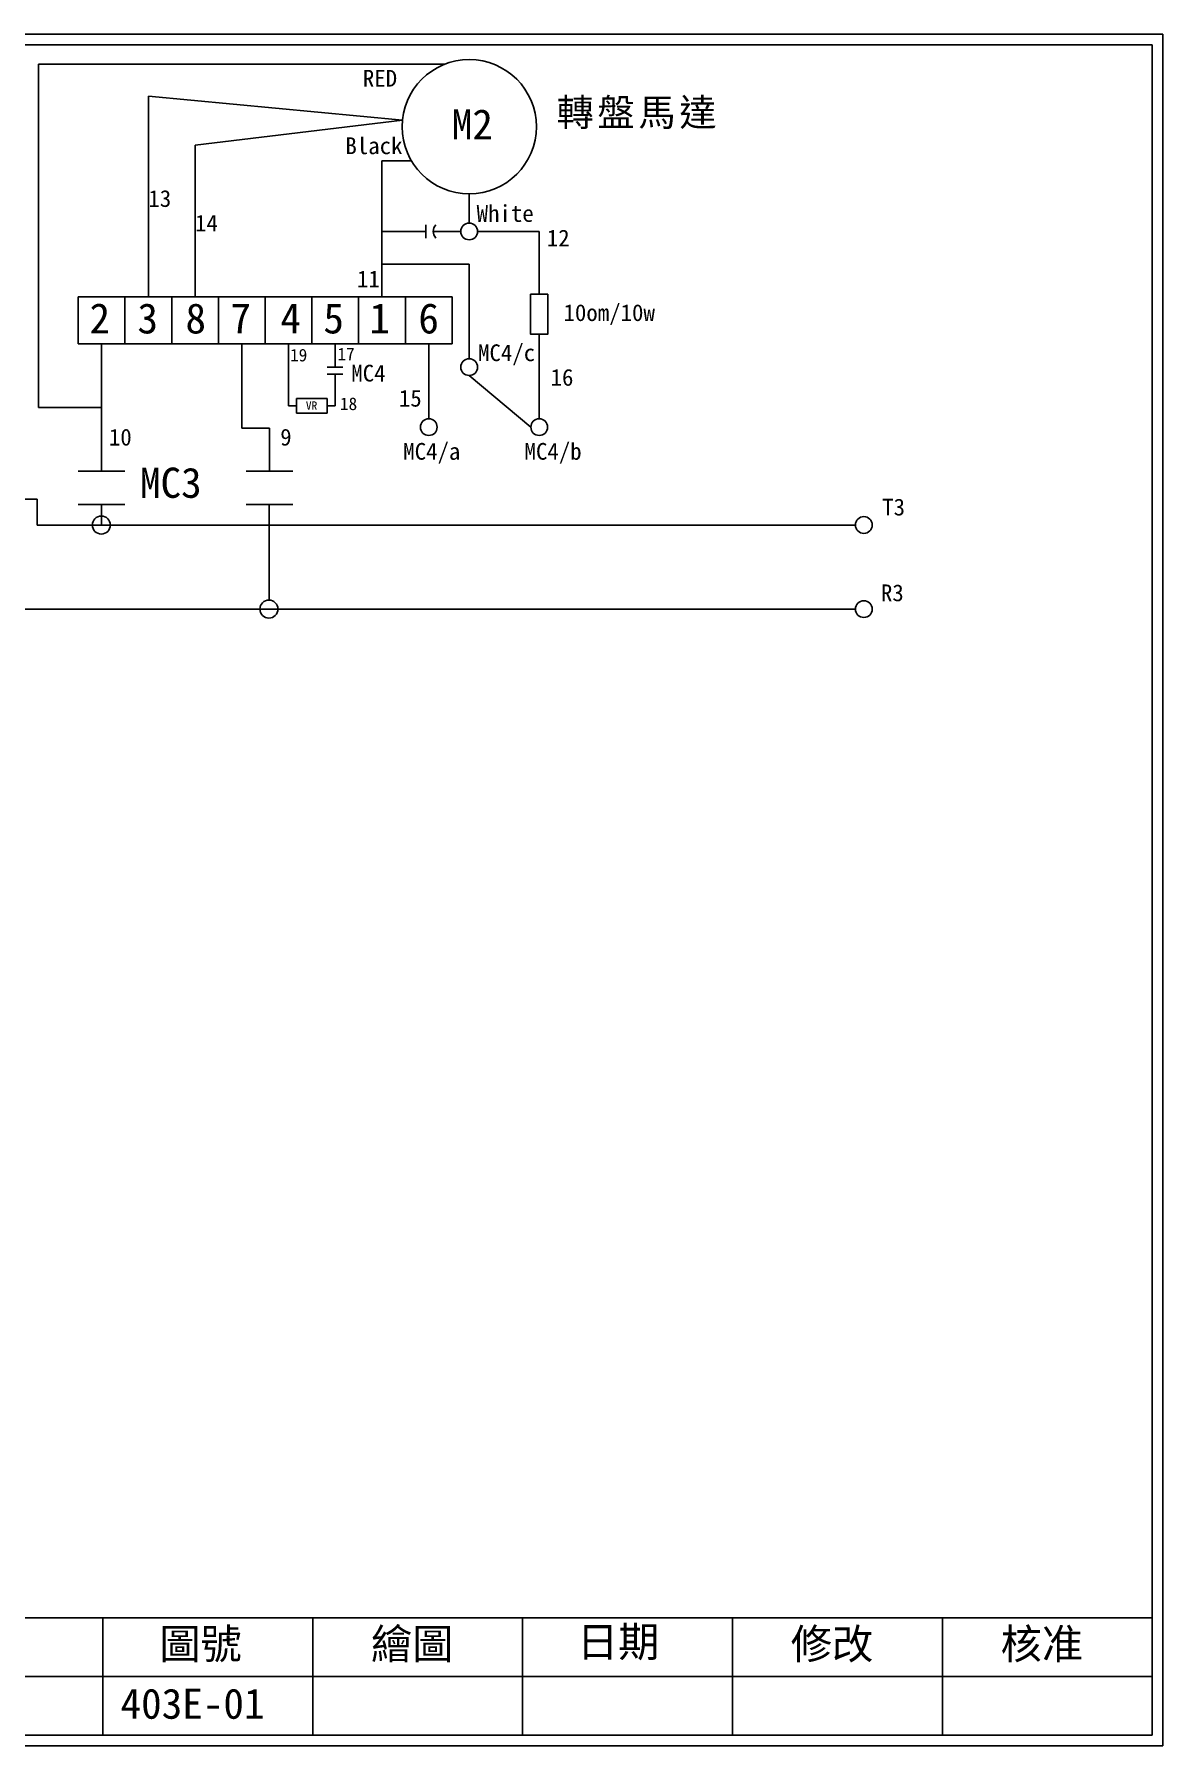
# Model space of a CAD drawing. Extents: x 10 to 297, y 3 to 207.
# Drawn here: x 162.6 to 297, y 3 to 207 of the extents above; entities that cross this region are included whole.
import ezdxf

# ---------------------------------------------------------------- set-up
doc = ezdxf.new("R2010")
doc.units = 0
doc.layers.get('0').update_dxf_attribs({"linetype": 'CONTINUOUS'})
doc.layers.add('圖框層', color=7, linetype='CONTINUOUS')
doc.layers.add('標尺寸層', color=3, linetype='CONTINUOUS')
doc.styles.add('STSL', font='KAIU.TTF')
doc.styles.add('標楷體', font='KAIU.TTF')

msp = doc.modelspace()

# ---------------------------------------------------------------- linework, layer by layer
for centre, radius in [((214.39, 195.95), 8), ((170.57, 148.48), 1.07), ((190.53, 138.46), 1.07)]:
    msp.add_circle(centre, radius)
at = {"layer": '圖框層', "color": 7}
for p, q in [((297, 206.97), (10, 206.97)), ((297, 3), (297, 206.97)), ((295.75, 205.72), (11.25, 205.72)), ((295.75, 4.25), (295.75, 205.72)), ((11.25, 18.25), (295.75, 18.25)), ((170.75, 4.25), (170.75, 18.25)), ((195.75, 4.25), (195.75, 18.25)), ((220.75, 4.25), (220.75, 18.25)), ((245.75, 4.25), (245.75, 18.25)), ((270.75, 4.25), (270.75, 18.25)), ((145.75, 11.25), (295.75, 11.25)), ((11.25, 4.25), (295.75, 4.25)), ((10, 3), (297, 3))]:
    msp.add_line(p, q, dxfattribs=at)
at = {"layer": '標尺寸層', "color": 7}
for p, q in [((163.08, 162.49), (163.08, 203.39)), ((163.08, 203.39), (211.45, 203.39)), ((176.17, 175.66), (176.17, 199.6)), ((176.17, 199.6), (206.43, 196.71)), ((181.73, 193.73), (206.43, 196.71)), ((181.73, 175.66), (181.73, 193.73)), ((207.5, 191.87), (204, 191.87)), ((204, 175.66), (204, 191.87)), ((214.39, 187.95), (214.39, 184.47)), ((209.22, 184.25), (209.22, 182.68)), ((209.22, 183.47), (204, 183.47)), ((210.11, 183.47), (213.39, 183.47)), ((215.39, 183.47), (222.73, 183.47)), ((222.73, 175.99), (222.73, 183.47)), ((204.03, 179.58), (214.39, 179.58)), ((214.39, 179.58), (214.39, 168.3)), ((167.81, 170.09), (167.81, 175.66)), ((167.81, 175.66), (173.38, 175.66)), ((173.38, 170.09), (173.38, 175.66)), ((173.38, 170.09), (173.38, 175.66)), ((173.38, 175.66), (178.95, 175.66)), ((178.95, 170.09), (178.95, 175.66)), ((178.95, 170.09), (178.95, 175.66)), ((178.95, 175.66), (184.52, 175.66)), ((184.52, 170.09), (184.52, 175.66)), ((184.52, 170.09), (184.52, 175.66)), ((184.52, 175.66), (190.08, 175.66)), ((190.08, 170.09), (190.08, 175.66)), ((190.08, 170.09), (190.08, 175.66)), ((190.08, 175.66), (195.65, 175.66)), ((195.65, 170.09), (195.65, 175.66)), ((195.65, 170.09), (195.65, 175.66)), ((195.65, 175.66), (201.22, 175.66)), ((201.22, 170.09), (201.22, 175.66)), ((201.22, 170.09), (201.22, 175.66)), ((201.22, 175.66), (206.79, 175.66)), ((206.79, 170.09), (206.79, 175.66)), ((206.79, 170.09), (206.79, 175.66)), ((206.79, 175.66), (212.36, 175.66)), ((212.36, 170.09), (212.36, 175.66)), ((167.81, 170.09), (173.38, 170.09)), ((170.6, 154.88), (170.6, 170.09)), ((173.38, 170.09), (178.95, 170.09)), ((178.95, 170.09), (184.52, 170.09)), ((184.52, 170.09), (190.08, 170.09)), ((187.3, 170.09), (187.3, 160.01)), ((190.08, 170.09), (195.65, 170.09)), ((192.87, 170.09), (192.87, 162.69)), ((195.65, 170.09), (201.22, 170.09)), ((198.44, 170.09), (198.44, 167.3)), ((201.22, 170.09), (206.79, 170.09)), ((206.79, 170.09), (212.36, 170.09)), ((209.57, 170.09), (209.57, 161.15)), ((222.73, 171.22), (222.73, 161.15)), ((197.45, 167.3), (199.34, 167.3)), ((197.45, 166.47), (199.34, 166.47)), ((198.44, 166.47), (198.44, 162.69)), ((214.39, 166.3), (221.73, 160.15)), ((170.6, 162.49), (163.08, 162.49)), ((193.83, 162.69), (192.87, 162.69)), ((197.45, 162.69), (198.44, 162.69)), ((190.6, 160.01), (187.3, 160.01)), ((190.6, 154.88), (190.6, 160.01)), ((167.81, 154.88), (173.38, 154.88)), ((187.81, 154.88), (193.38, 154.88)), ((78.55, 151.57), (162.91, 151.57)), ((162.91, 151.57), (162.91, 148.48)), ((167.81, 150.91), (173.38, 150.91)), ((170.59, 150.91), (170.57, 148.48)), ((187.81, 150.91), (193.38, 150.91)), ((190.58, 150.91), (190.56, 139.53)), ((260.4, 148.48), (162.91, 148.48)), ((260.4, 138.46), (157.46, 138.46))]:
    msp.add_line(p, q, dxfattribs=at)
for points in [[(221.7, 175.99), (223.75, 175.99), (223.75, 171.22), (221.7, 171.22)], [(193.83, 163.55), (197.45, 163.55), (197.45, 161.82), (193.83, 161.82)]]:
    msp.add_lwpolyline(points, close=True, dxfattribs=at)
for centre in [(214.39, 183.47), (214.39, 167.3), (209.57, 160.15), (222.73, 160.15), (261.4, 148.48), (261.4, 138.46)]:
    msp.add_circle(centre, 1, dxfattribs=at)
msp.add_arc((211.3, 183.47), 1.19, 138.7324, 221.2676, dxfattribs=at)

# ---------------------------------------------------------------- texts
at = {"color": 0, "insert": (234.54, 199.28), "char_height": 3.25, "width": 24.1454, "attachment_point": 2, "style": '標楷體'}
msp.add_mtext('{\\T1.1;轉盤馬達}', dxfattribs=at)
at = {"layer": '圖框層', "color": 4, "style": 'STSL'}
for s, height, p in [('RED', 2, (201.72, 200.72)), ('M2', 3.6, (212.31, 194.43)), ('Black', 2, (199.64, 192.68)), ('13', 2, (176.17, 186.39)), ('White', 2, (215.27, 184.61)), ('14', 2, (181.73, 183.46)), ('12', 2, (223.63, 181.68)), ('11', 2, (201.02, 176.8)), ('2', 3.6, (169.16, 171.31)), ('3', 3.6, (174.87, 171.31)), ('8', 3.6, (180.59, 171.31)), ('7', 3.6, (185.95, 171.31)), ('4', 3.6, (191.9, 171.31)), ('5', 3.6, (197.02, 171.31)), ('1', 3.6, (202.5, 171.31)), ('6', 3.6, (208.33, 171.31)), ('10om/10w', 2, (225.62, 172.79)), ('19', 1.5, (193.06, 167.98)), ('17', 1.5, (198.7, 168.1)), ('MC4/c', 2, (215.44, 168.01)), ('MC4', 2, (200.34, 165.58)), ('16', 2, (224.08, 165.08)), ('VR', 1, (194.93, 162.21)), ('18', 1.5, (199, 162.18)), ('15', 2, (206.01, 162.59)), ('10', 2, (171.47, 157.95)), ('9', 2, (191.88, 157.95)), ('MC4/a', 2, (206.53, 156.26)), ('MC4/b', 2, (220.98, 156.26)), ('MC3', 3.6, (175.17, 151.72)), ('T3', 2, (263.58, 149.62)), ('R3', 2, (263.43, 139.4)), ('圖號', 3.6, (177.47, 13.34)), ('繪圖', 3.6, (202.69, 13.34)), ('日期', 3.6, (227.22, 13.59)), ('修改', 3.6, (252.69, 13.34)), ('核准', 3.6, (277.69, 13.34)), ('403E-01', 3.6, (172.86, 6.22))]:
    msp.add_text(s, height=height, dxfattribs=at).set_placement(p)

doc.saveas('drawing.dxf')
